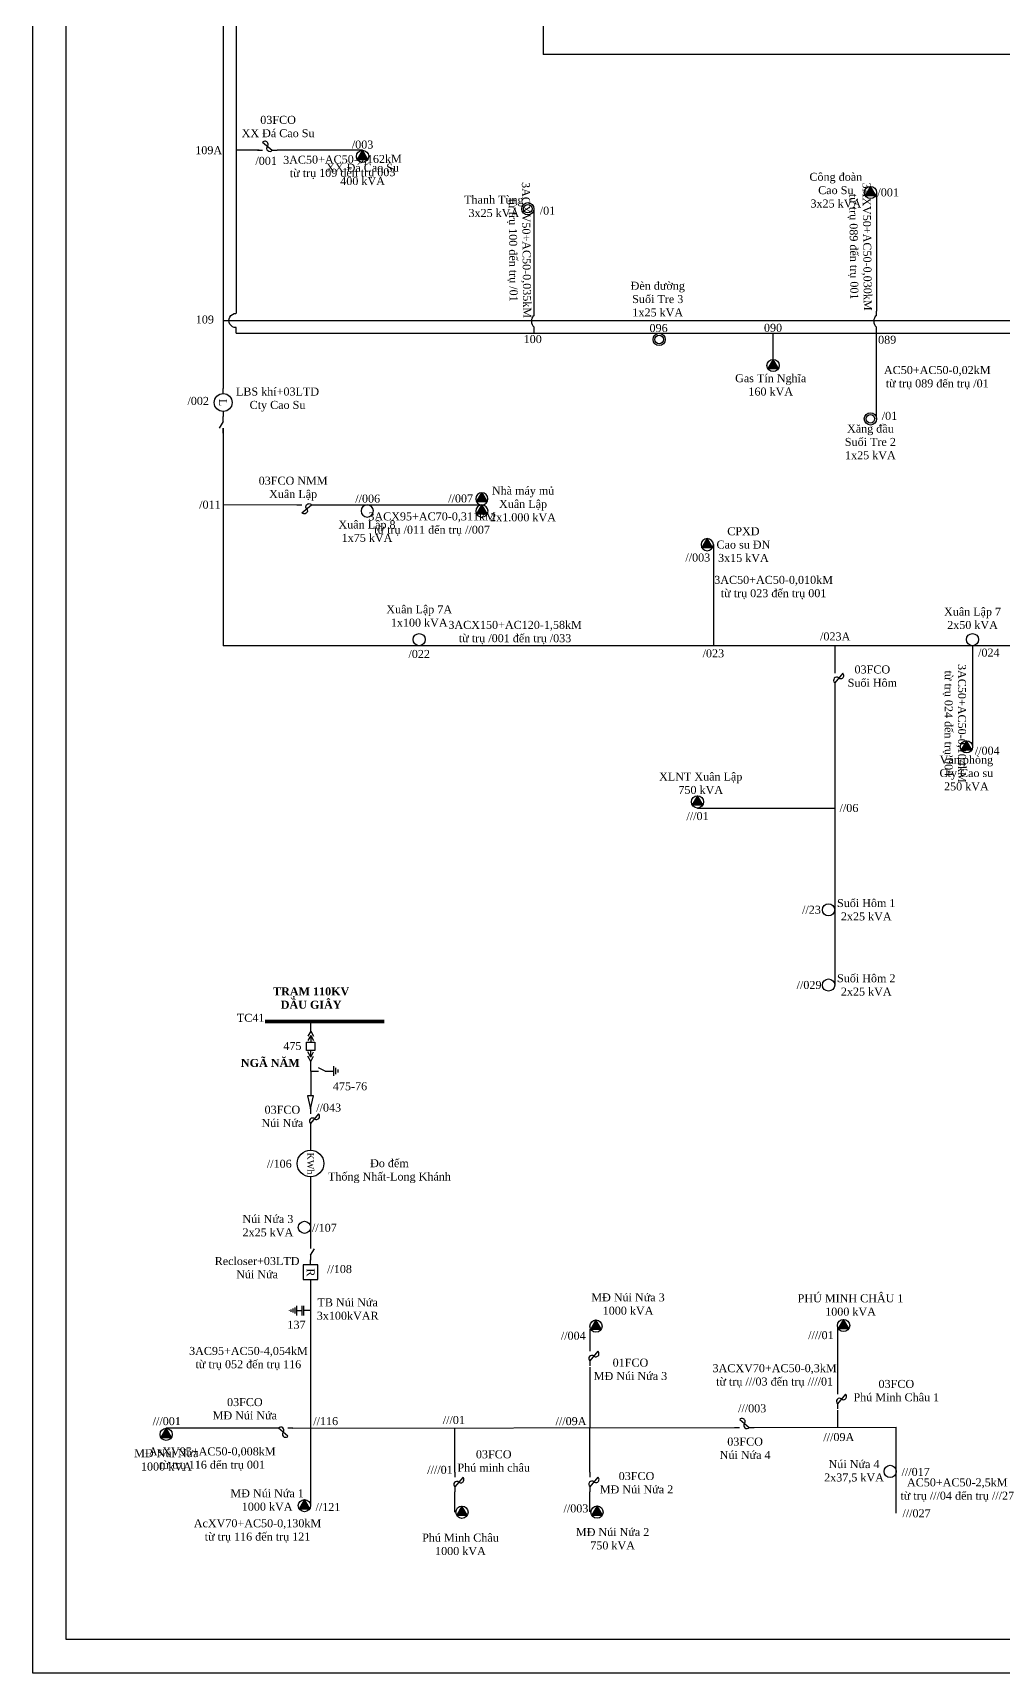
# Model space of a CAD drawing. Extents: x 291 to 2816, y -11 to 1308.
# Drawn here: x 291 to 581.9, y -10.7 to 481.2 of the extents above; entities that cross this region are included whole.
import ezdxf

# ---------------------------------------------------------------- set-up
doc = ezdxf.new("R2010")
doc.units = 0
doc.header["$MEASUREMENT"] = 0
doc.layers.get('0').update_dxf_attribs({"linetype": 'CONTINUOUS'})
for name, color, linetype in [('22', 5, 'CONTINUOUS'), ('471', 3, 'CONTINUOUS'), ('476', 6, 'CONTINUOUS'), ('481BH', 5, 'CONTINUOUS'), ('KHOANG_CACH', 170, 'CONTINUOUS'), ('TBA', 125, 'CONTINUOUS'), ('THIET_BI', 7, 'CONTINUOUS')]:
    doc.layers.add(name, color=color, linetype=linetype)
doc.styles.add('_VNITIME3_5', font='VNTIME.TTF', dxfattribs={"height": 3.5})

# ---------------------------------------------------------------- blocks, each defined once
blk = doc.blocks.new('TBA_3P_KH')
at = {"layer": 'TBA'}
blk.add_hatch(color=256, dxfattribs=at).paths.add_polyline_path([(3187.12, -1054.35), (3185.53, -1057.1), (3188.71, -1057.1)])
blk.add_lwpolyline([(3187.12, -1054.35), (3185.53, -1057.1), (3188.71, -1057.1)], close=True, dxfattribs=at)
blk.add_circle((3187.12, -1056.19), 1.83, dxfattribs=at)
blk = doc.blocks.new('TBA_1P_KH')
at = {"layer": 'TBA'}
for radius in [1.83, 1.28]:
    blk.add_circle((3182.03, -1056.19), radius, dxfattribs=at)
blk = doc.blocks.new('TBA_1P_DL')
at = {"layer": 'TBA'}
blk.add_circle((3165.97, -1056.19), 1.83, dxfattribs=at)
blk = doc.blocks.new('LBS')
at = {"layer": 'THIET_BI'}
for p, q in [((3348.97, -1069.32), (3347.47, -1069.32)), ((3354.34, -1069.32), (3355.84, -1069.32))]:
    blk.add_line(p, q, dxfattribs=at)
blk.add_circle((3351.65, -1069.32), 2.68, dxfattribs=at)
at = {"layer": 'THIET_BI', "insert": (3351.65, -1069.35), "char_height": 2.39, "width": 4.7726, "attachment_point": 5, "style": '_VNITIME3_5'}
blk.add_mtext('L', dxfattribs=at)
blk = doc.blocks.new('LTD-DS')
at = {"layer": 'THIET_BI'}
for p, q in [((3348.2, -1080.29), (3349.7, -1080.29)), ((3351.65, -1080.29), (3353.16, -1080.29))]:
    blk.add_line(p, q, dxfattribs=at)
blk.add_lwpolyline([(3351.65, -1080.29), (3349.71, -1079.08)], dxfattribs=at)
blk = doc.blocks.new('FCO')
at = {"layer": 'THIET_BI'}
for p, q in [((3348.2, -1091.47), (3349.7, -1091.47)), ((3349.72, -1089.07), (3352.58, -1091.47)), ((3352.58, -1091.47), (3354.08, -1091.47))]:
    blk.add_line(p, q, dxfattribs=at)
for centre, start, end in [((3350.43, -1089.67), 320, 140), ((3351.86, -1090.87), 140, 320)]:
    blk.add_arc(centre, 0.934, start, end, dxfattribs=at)
blk = doc.blocks.new('TU_BU')
at = {"layer": 'THIET_BI'}
blk.add_hatch(color=256, dxfattribs=at).paths.add_polyline_path([(3354.18, -1110.3, 1), (3354.08, -1110.3, 1)])
for points in [[(3354.13, -1110.3), (3354.13, -1112.31)], [(3352.7, -1112.31), (3355.56, -1112.31)], [(3352.7, -1112.82), (3355.56, -1112.82)], [(3352.7, -1114.36), (3355.56, -1114.36)], [(3353.28, -1114.93), (3355.05, -1114.93)], [(3353.59, -1115.5), (3354.73, -1115.5)], [(3353.82, -1116.07), (3354.51, -1116.07)], [(3354.11, -1116.64), (3354.22, -1116.64)], [(3354.13, -1114.36), (3354.13, -1112.82)]]:
    blk.add_lwpolyline(points, dxfattribs=at)
blk.add_circle((3354.13, -1110.3), 0.0497, dxfattribs=at)
blk = doc.blocks.new('MC_HOP_BO')
at = {"layer": '22'}
for p, q in [((3173.93, -1090.44), (3171.04, -1090.44)), ((3173.93, -1090.44), (3175.5, -1089.56)), ((3173.93, -1090.44), (3175.5, -1091.33)), ((3175.25, -1090.44), (3176.81, -1089.56)), ((3175.25, -1090.44), (3177.22, -1090.44)), ((3175.25, -1090.44), (3176.81, -1091.33)), ((3181.73, -1090.44), (3179.76, -1090.44)), ((3181.73, -1090.44), (3180.16, -1089.56)), ((3181.73, -1090.44), (3180.16, -1091.33)), ((3183.05, -1090.44), (3181.48, -1089.56)), ((3183.05, -1090.44), (3181.48, -1091.33)), ((3185.93, -1090.44), (3183.05, -1090.44))]:
    blk.add_line(p, q, dxfattribs=at)
blk.add_lwpolyline([(3177.22, -1091.72), (3179.76, -1091.72), (3179.76, -1089.17), (3177.22, -1089.17)], close=True, dxfattribs=at)
blk = doc.blocks.new('TIEP_DIA_DT')
at = {"layer": '22'}
for p, q in [((2325.73, 649.48), (2325.73, 647.1)), ((2325.73, 645.13), (2326.72, 647.1)), ((2325.73, 645.13), (2325.73, 642.64)), ((2327.16, 642.64), (2324.31, 642.64)), ((2326.68, 642), (2324.78, 642)), ((2326.21, 641.35), (2325.26, 641.35))]:
    blk.add_line(p, q, dxfattribs=at)
blk = doc.blocks.new('DO_DEM')
at = {"layer": 'THIET_BI'}
for p, q in [((3346.09, -1101.35), (3347.59, -1101.35)), ((3355.56, -1101.35), (3357.06, -1101.35))]:
    blk.add_line(p, q, dxfattribs=at)
blk.add_lwpolyline([(3355.56, -1101.35, -1), (3347.59, -1101.35, -1)], format="xyb", close=True, dxfattribs=at)
at = {"layer": 'THIET_BI', "insert": (3351.58, -1101.35), "char_height": 2, "width": 6.6721, "attachment_point": 5, "style": '_VNITIME3_5'}
blk.add_mtext('KWh', dxfattribs=at)
blk = doc.blocks.new('RECLOSER')
at = {"layer": 'THIET_BI'}
for p, q in [((3349.82, -1059.39), (3348.32, -1059.39)), ((3354.17, -1059.39), (3355.67, -1059.39))]:
    blk.add_line(p, q, dxfattribs=at)
blk.add_lwpolyline([(3349.82, -1057.22), (3349.82, -1061.57), (3354.17, -1061.57), (3354.17, -1057.22)], close=True, dxfattribs=at)
at = {"layer": 'THIET_BI', "insert": (3352.09, -1059.33), "char_height": 2.39, "width": 4.7726, "attachment_point": 5, "style": '_VNITIME3_5'}
blk.add_mtext('R', dxfattribs=at)

msp = doc.modelspace()

# ---------------------------------------------------------------- linework, layer by layer
msp.add_lwpolyline([(2801.05, -0.62), (301.05, -0.68), (301.05, 1298.22), (2801.05, 1298.22)], close=True)
at = {"layer": '22'}
msp.add_line((374.33, 169.83), (374.33, 162.38), dxfattribs=at)
at = {"layer": '22', "const_width": 1.1}
msp.add_lwpolyline([(360.65, 184.71), (396.37, 184.71)], dxfattribs=at)
at = {"layer": '22'}
msp.add_lwpolyline([(374.28, 158.48), (375.15, 162.36), (373.42, 162.36)], close=True, dxfattribs=at)
msp.add_solid([(373.42, 162.36), (375.15, 162.36), (374.28, 158.48), (373.42, 162.36)], dxfattribs=at)
at = {"layer": '471'}
for points in [[(348.11, 589.76), (348.11, 374.49)], [(348.11, 394.92), (605.49, 394.92)], [(348.11, 362.66), (348.11, 297.38)], [(348.11, 339.7), (370.18, 339.66)], [(376.06, 339.66), (425.65, 339.61)], [(495.03, 327.69), (495.03, 297.38)], [(736.63, 297.38), (348.11, 297.38)], [(531.39, 297.38), (531.39, 290.67)], [(572.71, 297.38), (572.71, 267.07)], [(531.4, 284.79), (531.4, 195.64)], [(490.29, 248.7), (531.4, 248.7)]]:
    msp.add_lwpolyline(points, dxfattribs=at)
at = {"layer": '476'}
for points in [[(444, 763.37), (443.99, 474.68)], [(351.92, 588.84), (351.98, 397.04)], [(849.66, 474.68), (443.99, 474.68)], [(358.88, 445.96), (351.96, 445.96)], [(389.89, 445.97), (364.28, 445.96)], [(543.93, 433.29), (543.92, 397.7)], [(441.31, 397.7), (441.27, 428.43)], [(441.31, 396.45), (441.31, 397.7)], [(543.92, 396.45), (543.92, 397.7)], [(351.98, 391.08), (351.98, 392.79)], [(351.98, 391.08), (1685.72, 391.08)], [(441.31, 391.08), (441.31, 392.9)], [(512.91, 383.26), (512.91, 391.08)], [(543.92, 391.08), (543.92, 392.9)], [(543.92, 365.4), (543.92, 391.08)]]:
    msp.add_lwpolyline(points, dxfattribs=at)
for points in [[(351.98, 392.79, -1.012781), (351.92, 397.04)], [(441.31, 396.45, 0.463435), (441.31, 392.9)], [(543.92, 396.45, 0.463435), (543.92, 392.9)]]:
    msp.add_lwpolyline(points, format="xyb", dxfattribs=at)
at = {"layer": '481BH'}
for points in [[(374.28, 152.6), (374.28, 146.83)], [(374.28, 136.62), (374.28, 118.07)], [(374.28, 105.85), (374.28, 39.5)], [(458.01, 92.45), (458.01, 86.38)], [(532.23, 92.6), (532.23, 74.44)], [(457.98, 81), (458.02, 62.86)], [(532.23, 68.14), (532.24, 63.02)], [(363.16, 62.72), (331.03, 62.72)], [(369.03, 62.72), (501.41, 62.93)], [(417.54, 49.5), (417.54, 62.8)], [(458.02, 49.56), (458.02, 62.86)], [(507.29, 62.93), (549.85, 63.07)], [(549.86, 37.25), (549.85, 63.07)], [(417.54, 37.56), (417.54, 43.62)], [(458.02, 37.62), (458.02, 43.69)]]:
    msp.add_lwpolyline(points, dxfattribs=at)
at = {"layer": 'THIET_BI'}
msp.add_lwpolyline([(291.05, 1308.16), (2811.05, 1308.16), (2811.05, -10.74), (291.05, -10.74)], close=True, dxfattribs=at)

# ---------------------------------------------------------------- block references
at = {"layer": '22', "xscale": -1, "rotation": 90}
msp.add_blockref('MC_HOP_BO', (-716.11, 3355.76), dxfattribs=at)
at = {"layer": 'TBA', "color": 128}
for name, p in [('TBA_3P_KH', (-2797.23, 1500.33)), ('TBA_3P_KH', (-2645.03, 1489.47)), ('TBA_1P_KH', (-2742.6, 1484.62)), ('TBA_1P_KH', (-2703.24, 1445.43)), ('TBA_3P_KH', (-2674.2, 1437.61)), ('TBA_1P_KH', (-2639.94, 1421.59)), ('TBA_1P_DL', (-2759.12, 1355.4)), ('TBA_1P_DL', (-2593.26, 1355.4)), ('TBA_3P_KH', (-2616.24, 1323.25)), ('TBA_3P_KH', (-2696.83, 1306.72)), ('TBA_1P_DL', (-2636.4, 1274.36)), ('TBA_1P_DL', (-2636.4, 1251.82)), ('TBA_1P_DL', (-2793.52, 1179.15)), ('TBA_3P_KH', (-2727.27, 1149.55)), ('TBA_3P_KH', (-2653.05, 1149.71)), ('TBA_3P_KH', (-2856.09, 1117.07)), ('TBA_1P_DL', (-2617.95, 1105.96)), ('TBA_3P_KH', (-2814.67, 1095.69)), ('TBA_3P_KH', (-2726.96, 1093.77)), ('TBA_3P_KH', (-2767.44, 1093.71))]:
    msp.add_blockref(name, p, dxfattribs=at)
at = {"layer": 'TBA', "color": 128, "xscale": -1}
for name, p in [('TBA_1P_DL', (3557.26, 1393.98)), ('TBA_3P_KH', (3612.76, 1397.63)), ('TBA_3P_KH', (3612.77, 1393.96)), ('TBA_3P_KH', (3680.32, 1383.88))]:
    msp.add_blockref(name, p, dxfattribs=at)
at = {"layer": 'THIET_BI'}
for p in [(-2989.8, 1537.43), (-2846.79, 1154.4)]:
    msp.add_blockref('FCO', p, dxfattribs=at)
for name, p, rotation in [('LBS', (1417.43, 3721.96), 269.9999999920793), ('LTD-DS', (-732.19, -2987.04), 90), ('FCO', (1619.05, 3640.11), 270.0652071684522), ('TIEP_DIA_DT', (1023.81, -2155.9), 90), ('FCO', (1465.75, 3506.68), 270), ('DO_DEM', (1475.63, 3493.68), 270), ('LTD-DS', (1454.57, 3466.27), 270.0000000000065), ('RECLOSER', (1433.67, 3461.52), 270), ('FCO', (1549.48, 3435.5), 270), ('FCO', (1623.7, 3422.64), 270), ('FCO', (3717.23, -1028.75), 180), ('FCO', (1509.01, 3397.7), 270), ('FCO', (1549.49, 3397.77), 270)]:
    msp.add_blockref(name, p, dxfattribs=dict(at, rotation=rotation))
at = {"layer": 'THIET_BI', "xscale": -1}
for name, p, rotation in [('FCO', (-2979.26, -748), 179.9347928315479), ('TU_BU', (1484.58, -3256.15), 270)]:
    msp.add_blockref(name, p, dxfattribs=dict(at, rotation=rotation))

# ---------------------------------------------------------------- texts
at = {"layer": 'KHOANG_CACH', "char_height": 2.4, "attachment_point": 5, "style": '_VNITIME3_5'}
for s, insert, width, rotation in [('3AC50+AC50-0,162kM\\Ptõ trô 109 ®Õn trô 003', (383.88, 440.94), 32.4118, 0.5882), ('3ACXV50+AC50-0,035kM\\Ptõ trô 100 ®Õn trô /01', (436.74, 416), 36.9845, 270.5882), ('3AXV50+AC50-0,030kM\\Ptõ trô 089 ®Õn trô 001', (538.85, 417.06), 38.6312, 270.5882), ('3AC50+AC50-0,104kM\\Ptõ trô 024 ®Õn trô 004', (567.26, 274.1), 46.0123, 270)]:
    msp.add_mtext(s, dxfattribs=dict(at, insert=insert, width=width, rotation=rotation))
for s, insert, width in [('AC50+AC50-0,02kM\\Ptõ trô 089 ®Õn trô /01', (562.13, 377.75), 69.7357), ('3ACX95+AC70-0,311kM\\Ptõ trô /011 ®Õn trô //007', (410.72, 333.86), 46.0123), ('3AC50+AC50-0,010kM\\Ptõ trô 023 ®Õn trô 001', (513.08, 314.83), 46.0123), ('3ACX150+AC120-1,58kM\\Ptõ trô /001 ®Õn trô /033', (435.6, 301.33), 46.0123), ('3AC95+AC50-4,054kM\\Ptõ trô 052 ®Õn trô 116', (355.67, 83.6), 37.4798), ('3ACXV70+AC50-0,3kM\\Ptõ trô ///03 ®Õn trô ////01', (513.37, 78.42), 37.4798), ('AsXV95+AC50-0,008kM\\Ptõ trô 116 ®Õn trô 001', (344.81, 53.47), 37.4798), ('AC50+AC50-2,5kM\\Ptõ trô ///04 ®Õn trô ///27', (568.13, 44.18), 37.4798), ('AcXV70+AC50-0,130kM\\Ptõ trô 116 ®Õn trô 121', (358.39, 31.92), 37.4798)]:
    msp.add_mtext(s, dxfattribs=dict(at, insert=insert, width=width))
at = {"layer": 'TBA', "color": 128, "char_height": 2.4, "attachment_point": 5, "style": '_VNITIME3_5'}
for s, insert, width in [('XX §¸ Cao Su\\P400 kVA', (389.89, 438.71), 31.2626), ('C«ng ®oµn Cao Su\\P3x25 kVA', (531.73, 433.97), 20.8313), ('Thanh Tïng\\P3x25 kVA', (429.23, 429.13), 20.8313), ('§Ìn ®\xadêng \\PSuèi Tre 3\\P1x25 kVA', (478.36, 401.31), 20.8313), ('096', (478.61, 392.63), 22.1125), ('{\\fTimes New Roman|b0|i0|c0|p18;Gas Tín Nghĩa\\P160 kVA}', (512.22, 375.58), 25.7076), ('X¨ng ®Çu \\PSuèi Tre 2\\P1x25 kVA', (542.09, 358.48), 20.8313), ('//006', (391.42, 341.48), 22.1125), ('Xu©n LËp 8\\P1x75 kVA', (391.21, 331.7), 20.8313), ('CPXD \\PCao su §N\\P3x15 kVA', (504.03, 327.69), 20.8313), ('{\\fTimes New Roman|b0|i0|c0|p18;Xuân Lập 7A\\P1x100 kVA}', (406.86, 306.27), 20.8313), ('Xu©n LËp 7\\P2x50 kVA', (572.71, 305.58), 20.8313), ('/022', (406.86, 294.91), 22.1125), ('V¨n phßng\\PCty Cao su\\P250 kVA', (570.87, 259.17), 20.8313), ('{\\fTimes New Roman|b0|i0|c0|p18;XLNT Xuân Lập\\P750 kVA}', (491.24, 256.11), 32.3042), ('{\\fTimes New Roman|b0|i0|c0|p18;Suối Hôm 1\\P2x25 kVA}', (540.85, 218.18), 20.8313), ('//23', (524.43, 218.18), 22.1125), ('{\\fTimes New Roman|b0|i0|c0|p18;Suối Hôm 2\\P2x25 kVA}', (540.85, 195.64), 20.8313), ('Nói Nøa 3\\P2x25 kVA', (361.51, 123.44), 18.2925), ('//107', (378.43, 122.81), 23.4791), ('{\\fTimes New Roman|b0|i0|c0|p18;Núi Nứa 4\\P2x37,5 kVA}', (537.19, 49.67), 18.2925), ('///017', (555.66, 49.6), 23.4791)]:
    msp.add_mtext(s, dxfattribs=dict(at, insert=insert, width=width))
for s, insert, width, rotation in [('Nhµ m¸y mñ \\PXu©n LËp\\P2x1.000 kVA', (437.99, 339.87), 32.793, 359.8226), ('{\\fTimes New Roman|b0|i0|c0|p18;MĐ Núi Nứa 3\\P1000 kVA}', (469.45, 99.94), 23.8039, 0.0112), ('{\\fTimes New Roman|b0|i0|c0|p18;PHÚ MINH CHÂU 1\\P1000 kVA}', (536.15, 99.65), 38.8519, 0.0112), ('{\\fTimes New Roman|b0|i0|c0|p18;MĐ Núi Nứa\\P1000 kVA}', (331.06, 53.21), 23.8039, 0.0112), ('{\\fTimes New Roman|b0|i0|c0|p18;MĐ Núi Nứa 1\\P1000 kVA}', (361.28, 41.18), 23.8039, 0.0112), ('{\\fTimes New Roman|b0|i0|c0|p18;Phú Minh Châu\\P1000 kVA}', (419.22, 27.88), 23.8039, 0.0112), ('{\\fTimes New Roman|b0|i0|c0|p18;MĐ Núi Nứa 2\\P750 kVA}', (464.83, 29.55), 23.8039, 0.0112)]:
    msp.add_mtext(s, dxfattribs=dict(at, insert=insert, width=width, rotation=rotation))
at = {"layer": 'THIET_BI', "style": '_VNITIME3_5'}
for s, p in [('TC41', (352.21, 184.59)), ('475', (366.14, 176.16)), ('475-76', (380.99, 164.07))]:
    msp.add_text(s, height=2.4, rotation=0.0104, dxfattribs=at).set_placement(p)
at = {"layer": 'THIET_BI', "char_height": 2.4, "attachment_point": 5, "style": '_VNITIME3_5'}
for s, insert, width in [('03FCO\\PXX §¸ Cao Su', (364.56, 453.07), 25.025), ('/003', (389.89, 447.66), 20.8313), ('109A', (343.76, 445.96), 17.5218), ('/001', (360.98, 442.77), 17.5218), ('/001', (547.42, 433.31), 19.5548), ('/01', (445.31, 427.84), 20.8313), ('109', (342.61, 395.2), 17.5218), ('090', (512.91, 392.71), 19.1419), ('100', (440.88, 389.32), 17.5218), ('089', (547.12, 389.12), 19.1419), ('LBS khÝ+03LTD\\PCty Cao Su', (364.39, 371.21), 31.2626), ('/002', (340.62, 370.79), 10.7022), ('/01', (547.82, 366.3), 19.1419), ('03FCO NMM \\PXu©n LËp', (369.07, 344.48), 31.2626), ('/011', (344.13, 339.68), 10.7022), ('//007', (419.28, 341.54), 10.7022), ('//003', (490.36, 323.81), 17.5218), ('/023A', (531.54, 300.15), 10.7022), ('/023', (495.03, 295.08), 17.5218), ('/024', (577.6, 295.31), 17.5218), ('{\\fTimes New Roman|b0|i0|c0|p18;03FCO\\PSuối Hôm}', (542.68, 288.25), 31.2626), ('//004', (577.12, 265.89), 17.5218), ('///01', (490.29, 246.27), 17.5218), ('//06', (535.67, 248.71), 17.5218), ('//029', (523.71, 195.64), 10.7022), ('§o ®Õm\\PThèng NhÊt-Long Kh¸nh', (397.93, 139.81), 44.8403), ('{\\fTimes New Roman|b0|i0|c0|p18;Recloser+03LTD\\PNúi Nứa}', (358.27, 110.84), 31.2626), ('{\\fTimes New Roman|b0|i0|c0|p18;TB Núi Nứa\\P3x100kVAR}', (385.42, 98.43), 38.4869), ('137', (370.08, 93.74), 12.5499), ('///027', (555.93, 37.18), 11.8398)]:
    msp.add_mtext(s, dxfattribs=dict(at, insert=insert, width=width))
for s, insert, width, rotation in [('{\\fTimes New Roman|b1|i0|c0|p18;TRẠM 110KV DẦU GIÂY}', (374.47, 191.71), 24.3092, 0.0104), ('{\\fTimes New Roman|b1|i0|c0|p18;NGÃ NĂM}', (362.23, 172.25), 24.3092, 0.0104), ('03FCO\\PNói Nøa', (365.85, 156.22), 24.3092, 0.0104), ('//043', (379.72, 158.86), 8.1591, 0.0104), ('//106', (364.91, 142.01), 8.1591, 0.0104), ('//108', (382.97, 110.43), 10.7022, 359.9001), ('//004', (453.04, 90.45), 8.1591, 0.0104), ('////01', (527.26, 90.61), 8.1591, 0.0104), ('{\\fTimes New Roman|b0|i0|c0|p18;01FCO\\PMĐ Núi Nứa 3}', (470.18, 80.37), 24.3092, 0.0104), ('{\\fTimes New Roman|b0|i0|c0|p18;03FCO\\PPhú Minh Châu 1}', (549.87, 73.99), 24.3092, 0.0104), ('{\\fTimes New Roman|b0|i0|c0|p18;03FCO\\PMĐ Núi Nứa}', (354.6, 68.54), 24.3092, 0.0104), ('///003', (506.66, 68.67), 8.1591, 0.0104), ('///001', (331.19, 64.82), 8.1591, 0.0104), ('//116', (378.83, 64.84), 8.1591, 0.0104), ('///01', (417.23, 65.17), 8.1591, 0.0104), ('///09A', (452.36, 64.83), 8.1591, 0.0104), ('{\\fTimes New Roman|b0|i0|c0|p18;03FCO\\PNúi Nứa 4}', (504.54, 56.69), 24.3092, 0.0104), ('///09A', (532.62, 60.05), 8.1591, 0.0104), ('{\\fTimes New Roman|b0|i0|c0|p18;03FCO\\PPhú minh châu}', (429.2, 52.89), 24.3092, 0.0104), ('////01', (413.09, 50.24), 8.1591, 0.0104), ('{\\fTimes New Roman|b0|i0|c0|p18;03FCO\\PMĐ Núi Nứa 2}', (471.99, 46.36), 24.3092, 0.0104), ('//121', (379.51, 39.07), 8.1591, 0.0104), ('//003', (453.84, 38.66), 8.1591, 0.0104)]:
    msp.add_mtext(s, dxfattribs=dict(at, insert=insert, width=width, rotation=rotation))

doc.saveas('drawing.dxf')
